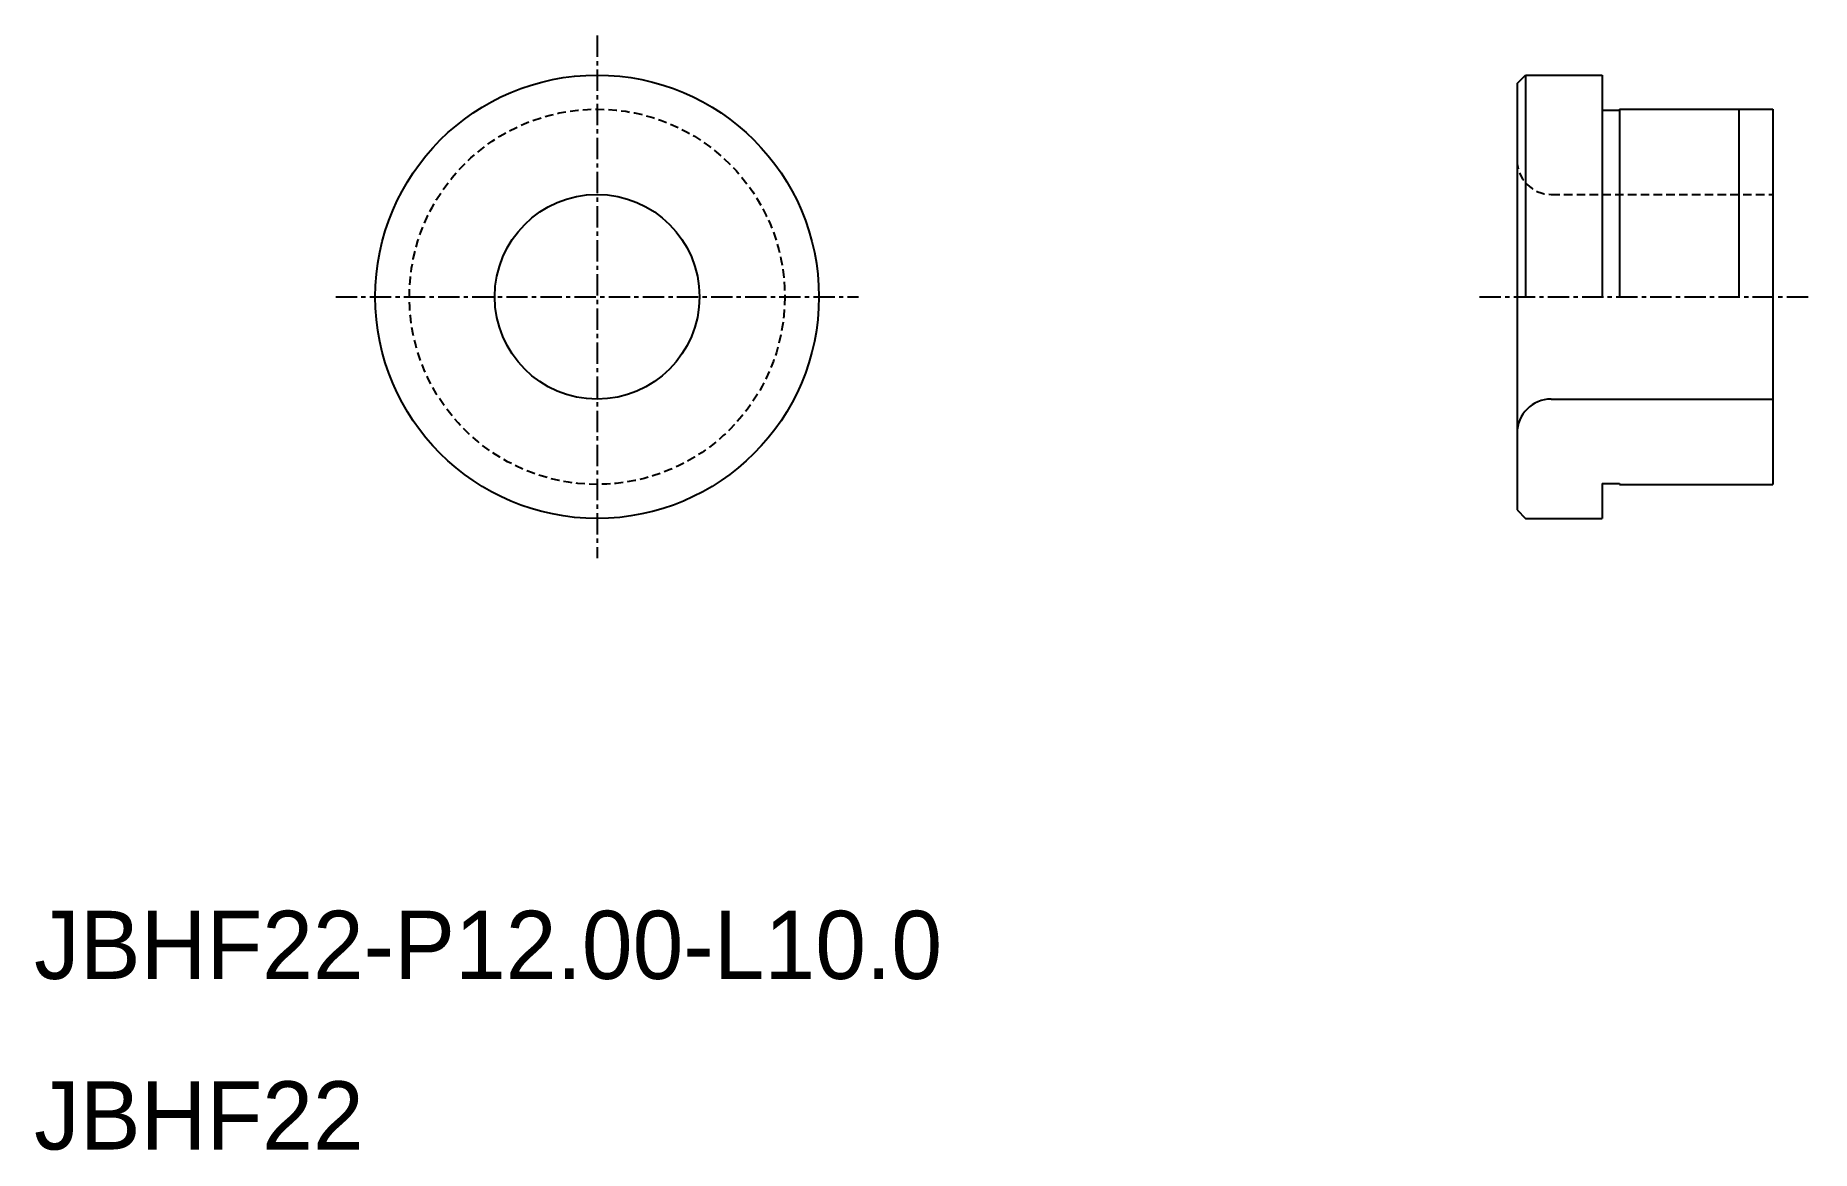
# Model space of a CAD drawing. Extents: x 10 to 114, y 10 to 75.
import ezdxf

# ---------------------------------------------------------------- set-up
doc = ezdxf.new("R2010")
doc.units = 0
doc.linetypes.add('CENTER', pattern=[2, 1.25, -0.25, 0.25, -0.25])
doc.linetypes.add('DASHED', pattern=[0.75, 0.5, -0.25])
doc.layers.get('0').update_dxf_attribs({"linetype": 'CONTINUOUS'})
doc.layers.add('CENTER', color=1, linetype='CENTER')

msp = doc.modelspace()

# ---------------------------------------------------------------- linework, layer by layer
at = {"color": 7, "linetype": 'CONTINUOUS'}
for p, q in [((96.92, 72.5), (97.42, 73)), ((97.42, 73), (97.42, 60)), ((97.42, 73), (101.92, 73)), ((101.92, 73), (101.92, 60)), ((96.92, 72.5), (96.92, 47.5)), ((101.92, 70.95), (102.92, 70.95)), ((102.92, 71), (111.92, 71)), ((102.92, 71), (102.92, 60)), ((109.92, 71), (109.92, 60)), ((111.92, 71), (111.92, 49)), ((102.17, 66), (102.17, 66)), ((105.42, 66), (105.42, 66)), ((98.92, 54), (111.92, 54)), ((101.92, 49.05), (101.92, 47)), ((101.92, 49.05), (102.92, 49.05)), ((102.92, 49.05), (102.92, 49)), ((102.92, 49), (111.92, 49)), ((96.92, 47.5), (97.42, 47)), ((97.42, 47), (101.92, 47))]:
    msp.add_line(p, q, dxfattribs=at)
at = {"color": 3, "linetype": 'DASHED'}
msp.add_line((98.92, 66), (111.92, 66), dxfattribs=at)
at = {"color": 7, "linetype": 'CONTINUOUS'}
for radius in [13, 6]:
    msp.add_circle((43, 60), radius, dxfattribs=at)
at = {"color": 3, "linetype": 'DASHED'}
msp.add_circle((43, 60), 11, dxfattribs=at)
msp.add_arc((98.92, 68), 2, 180, 270, dxfattribs=at)
at = {"color": 7, "linetype": 'CONTINUOUS'}
msp.add_arc((98.92, 52), 2, 90, 180, dxfattribs=at)
at = {"layer": 'CENTER', "color": 1, "linetype": 'CENTER'}
for p, q in [((43, 75.32), (43, 44.68)), ((27.68, 60), (58.32, 60)), ((94.73, 60), (114.18, 60))]:
    msp.add_line(p, q, dxfattribs=at)

# ---------------------------------------------------------------- texts
at = {"color": 7, "linetype": 'CONTINUOUS'}
for s, p in [('JBHF22-P12.00-L10.0', (10, 20)), ('JBHF22', (10, 10))]:
    msp.add_text(s, height=4, dxfattribs=at).set_placement(p)

doc.saveas('drawing.dxf')
